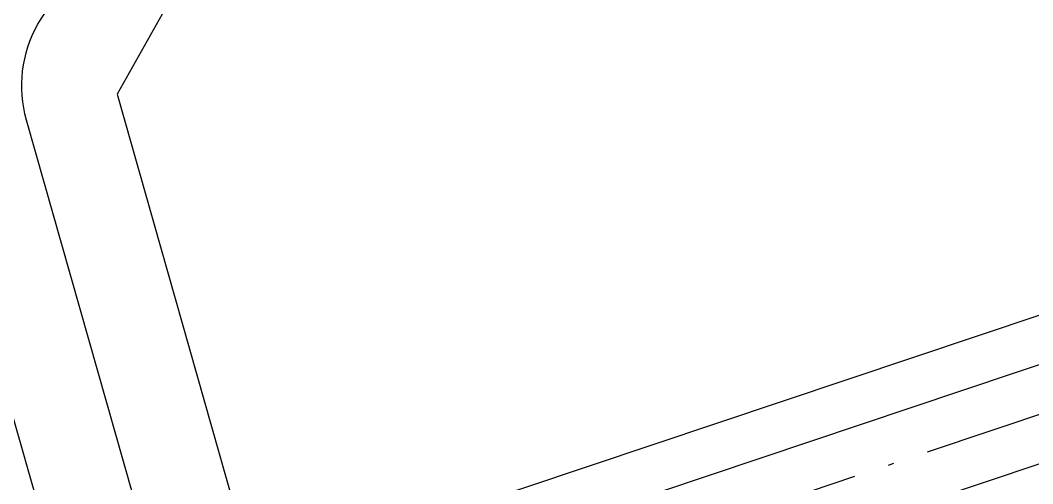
# Model space of a CAD drawing. Header units: metres. Extents: x 568006 to 1139366, y 2064802 to 4131555.
# Drawn here: x 568453.2 to 568517.7, y 2066255.1 to 2066284.7 of the extents above; entities that cross this region are included whole.
import ezdxf
from ezdxf.enums import TextEntityAlignment as Align
from ezdxf.xclip import XClip

# ---------------------------------------------------------------- set-up
doc = ezdxf.new("R2010")
doc.units = ezdxf.units.M
doc.header["$XCLIPFRAME"] = 0
doc.linetypes.add('ACAD_ISO10W100', pattern=[18.5, 12, -3, 0.5, -3])
for name, color, linetype in [('BoThamCo', 94, 'CONTINUOUS'), ('ghi_chu', 7, 'CONTINUOUS'), ('LogDg', 7, 'CONTINUOUS'), ('TimDg', 222, 'CONTINUOUS'), ('ViaHeS', 32, 'CONTINUOUS')]:
    doc.layers.add(name, color=color, linetype=linetype)
doc.layers.add('hung-demlonha', color=7, linetype='CONTINUOUS', lineweight=15)
doc.styles.add('QH1', font='arialbd.ttf', dxfattribs={"width": 0.8})

# ---------------------------------------------------------------- blocks, each defined once
blk = doc.blocks.new('tmbc_khub')
at = {"layer": 'BoThamCo'}
blk.add_lwpolyline([(-132.948, 337.8), (-139.928, 357.097), (-146.448, 360.466), (-253.54, 330.849), (-256.994, 324.707), (-249.597, 298.649), (-243.491, 295.43), (-135.988, 331.507)], close=True, dxfattribs=at)
at = {"layer": 'LogDg'}
blk.add_lwpolyline([(-257.198, 332.95), (-146.889, 363.457, -0.391769), (-137.233, 358.467), (-130.167, 338.931, -0.421043), (-135.145, 328.625), (-245.155, 291.707, -0.428104), (-255.396, 297.106), (-262.762, 323.055, -0.416202)], format="xyb", close=True, dxfattribs=at)
blk.add_lwpolyline([(-122.683, 318.237, 0.407417), (-132.751, 323.1), (-244.231, 285.688, 0.400458), (-249.381, 275.919), (-241.18, 247.027, 0.428104), (-230.939, 241.627), (-117.454, 279.712, 0.421043), (-112.476, 290.018), (-122.683, 318.237)], format="xyb", dxfattribs=at)
at = {"layer": 'TimDg', "linetype": 'ACAD_ISO10W100', "ltscale": 0.75}
for points in [[(-301.603, 437.912), (-187.72, 36.731)], [(-257.98, 284.238), (-123.517, 329.363)]]:
    blk.add_lwpolyline(points, dxfattribs=at)
at = {"layer": 'ViaHeS'}
blk.add_lwpolyline([(-243.491, 295.43), (-135.988, 331.507), (-132.948, 337.8), (-139.928, 357.097), (-146.448, 360.466), (-253.54, 330.849), (-256.994, 324.707), (-249.597, 298.649)], close=True, dxfattribs=at)
at = {"layer": 'hung-demlonha', "color": 7, "ltscale": 5, "style": 'QH1', "width": 0.65}
for tag, p in [('BT04', (-109.598, 191.643)), ('BT06', (-305.798, 171.199)), ('BT05', (-282.572, 137.244))]:
    blk.add_attdef(tag, text='', height=3.96, rotation=0, dxfattribs=at).set_placement(p, align=Align.CENTER)

msp = doc.modelspace()

# ---------------------------------------------------------------- block references
at = {"layer": 'ghi_chu'}
ref = msp.add_blockref('tmbc_khub', (568716.382, 2065955.242), dxfattribs=at)
XClip(ref).set_block_clipping_path([(-391.9901366149, 0), (0, 477.830198009)])

doc.saveas('drawing.dxf')
